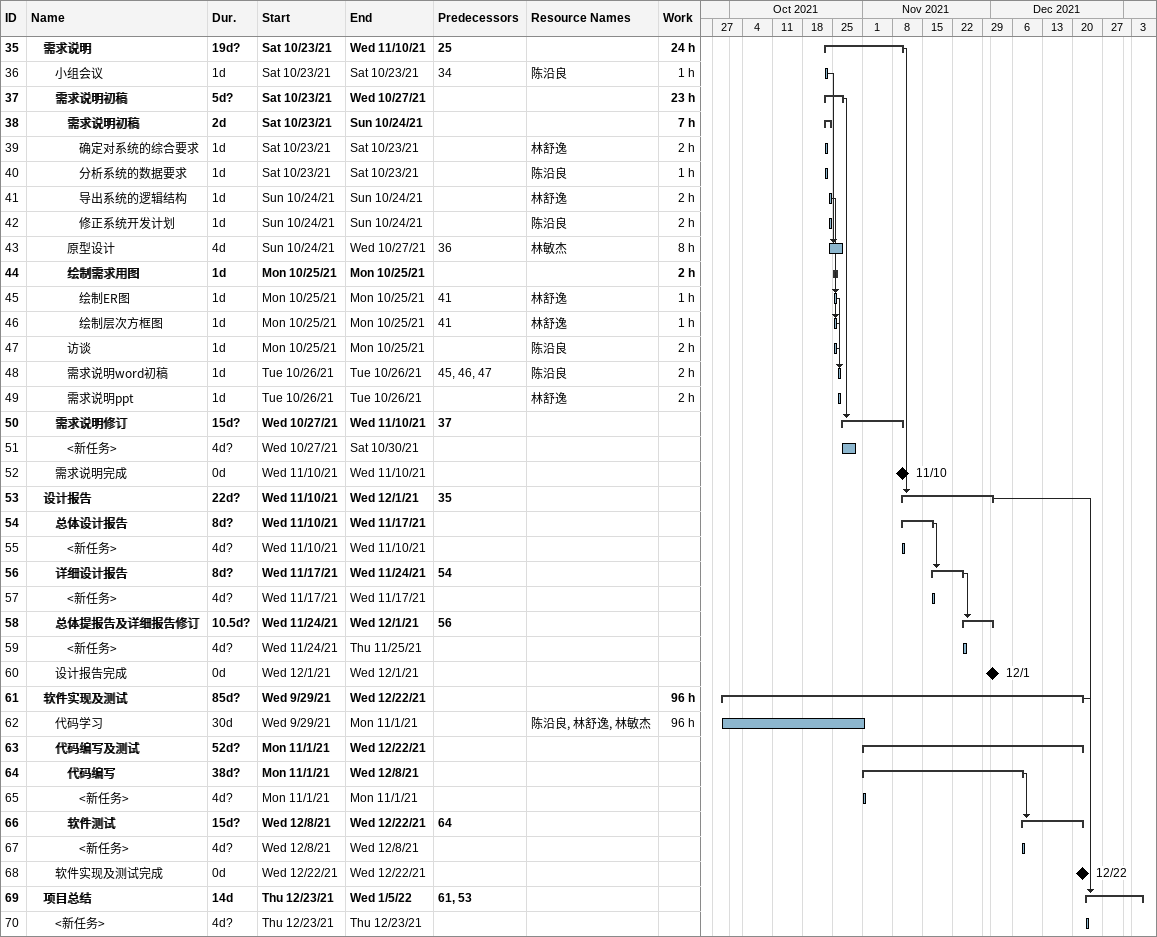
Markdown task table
| ID | Level | Task | Duration | Start | Finish | Predecessors | Resources | Work (h) |
|---|---|---|---|---|---|---|---|---|
| 35 | 2 | **需求说明** | 19d? | 2021-10-23 | 2021-11-10 | 25 |  | 24 |
| 36 | 3 | 小组会议 | 1d | 2021-10-23 | 2021-10-23 | 34 | 陈沿良 | 1 |
| 37 | 3 | **需求说明初稿** | 5d? | 2021-10-23 | 2021-10-27 |  |  | 23 |
| 38 | 4 | **需求说明初稿** | 2d | 2021-10-23 | 2021-10-24 |  |  | 7 |
| 39 | 5 | 确定对系统的综合要求 | 1d | 2021-10-23 | 2021-10-23 |  | 林舒逸 | 2 |
| 40 | 5 | 分析系统的数据要求 | 1d | 2021-10-23 | 2021-10-23 |  | 陈沿良 | 1 |
| 41 | 5 | 导出系统的逻辑结构 | 1d | 2021-10-24 | 2021-10-24 |  | 林舒逸 | 2 |
| 42 | 5 | 修正系统开发计划 | 1d | 2021-10-24 | 2021-10-24 |  | 陈沿良 | 2 |
| 43 | 4 | 原型设计 | 4d | 2021-10-24 | 2021-10-27 | 36 | 林敏杰 | 8 |
| 44 | 4 | **绘制需求用图** | 1d | 2021-10-25 | 2021-10-25 |  |  | 2 |
| 45 | 5 | 绘制ER图 | 1d | 2021-10-25 | 2021-10-25 | 41 | 林舒逸 | 1 |
| 46 | 5 | 绘制层次方框图 | 1d | 2021-10-25 | 2021-10-25 | 41 | 林舒逸 | 1 |
| 47 | 4 | 访谈 | 1d | 2021-10-25 | 2021-10-25 |  | 陈沿良 | 2 |
| 48 | 4 | 需求说明word初稿 | 1d | 2021-10-26 | 2021-10-26 | 45, 46, 47 | 陈沿良 | 2 |
| 49 | 4 | 需求说明ppt | 1d | 2021-10-26 | 2021-10-26 |  | 林舒逸 | 2 |
| 50 | 3 | **需求说明修订** | 15d? | 2021-10-27 | 2021-11-10 | 37 |  |  |
| 51 | 4 | <新任务> | 4d? | 2021-10-27 | 2021-10-30 |  |  |  |
| 52 | 3 | 需求说明完成 | 0d | 2021-11-10 | 2021-11-10 |  |  |  |
| 53 | 2 | **设计报告** | 22d? | 2021-11-10 | 2021-12-01 | 35 |  |  |
| 54 | 3 | **总体设计报告** | 8d? | 2021-11-10 | 2021-11-17 |  |  |  |
| 55 | 4 | <新任务> | 4d? | 2021-11-10 | 2021-11-10 |  |  |  |
| 56 | 3 | **详细设计报告** | 8d? | 2021-11-17 | 2021-11-24 | 54 |  |  |
| 57 | 4 | <新任务> | 4d? | 2021-11-17 | 2021-11-17 |  |  |  |
| 58 | 3 | **总体提报告及详细报告修订** | 10.5d? | 2021-11-24 | 2021-12-01 | 56 |  |  |
| 59 | 4 | <新任务> | 4d? | 2021-11-24 | 2021-11-25 |  |  |  |
| 60 | 3 | 设计报告完成 | 0d | 2021-12-01 | 2021-12-01 |  |  |  |
| 61 | 2 | **软件实现及测试** | 85d? | 2021-09-29 | 2021-12-22 |  |  | 96 |
| 62 | 3 | 代码学习 | 30d | 2021-09-29 | 2021-11-01 |  | 陈沿良, 林舒逸, 林敏杰 | 96 |
| 63 | 3 | **代码编写及测试** | 52d? | 2021-11-01 | 2021-12-22 |  |  |  |
| 64 | 4 | **代码编写** | 38d? | 2021-11-01 | 2021-12-08 |  |  |  |
| 65 | 5 | <新任务> | 4d? | 2021-11-01 | 2021-11-01 |  |  |  |
| 66 | 4 | **软件测试** | 15d? | 2021-12-08 | 2021-12-22 | 64 |  |  |
| 67 | 5 | <新任务> | 4d? | 2021-12-08 | 2021-12-08 |  |  |  |
| 68 | 3 | 软件实现及测试完成 | 0d | 2021-12-22 | 2021-12-22 |  |  |  |
| 69 | 2 | **项目总结** | 14d | 2021-12-23 | 2022-01-05 | 61, 53 |  |  |
| 70 | 3 | <新任务> | 4d? | 2021-12-23 | 2021-12-23 |  |  |  |
